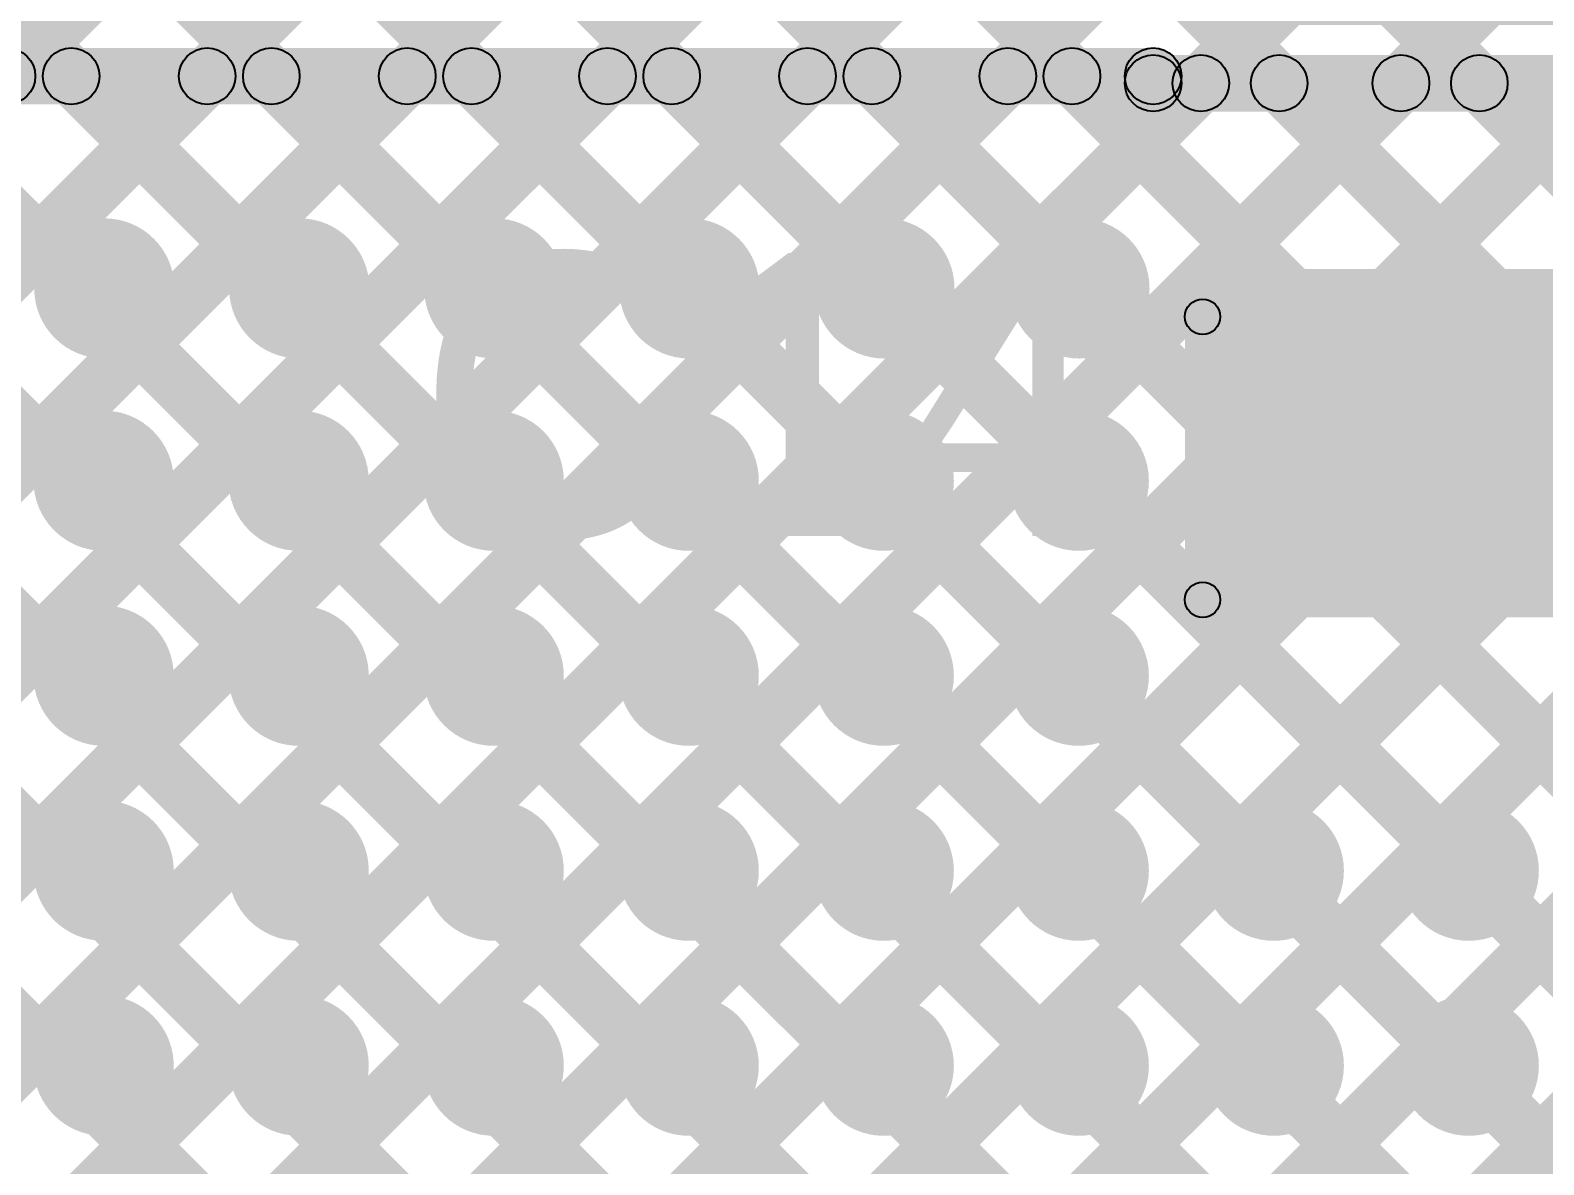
# Model space of a CAD drawing. Header units: millimetres. Extents: x -0.28 to 3.03, y -0.05 to 3.12.
# Drawn here: x 0.1483 to 0.3622, y 0.1271 to 0.2875 of the extents above; entities that cross this region are included whole.
import ezdxf

# ---------------------------------------------------------------- set-up
doc = ezdxf.new("R2010")
doc.units = ezdxf.units.MM
doc.header["$MEASUREMENT"] = 0
for name, color, linetype in [('BottomLayer', 5, 'Continuous'), ('BottomSolder', 6, 'Continuous'), ('TopLayer', 1, 'Continuous'), ('TopOverlay', 2, 'Continuous'), ('TopPaste', 8, 'Continuous'), ('TopSolder', 216, 'Continuous'), ('ViaHoleLayer', 16, 'Continuous')]:
    doc.layers.add(name, color=color, linetype=linetype)

# ---------------------------------------------------------------- blocks, each defined once
blk = doc.blocks.new('C__0805_101')
at = {"layer": 'TopLayer'}
for points in [[(-0.06, 0.03), (-0.02, 0.03), (-0.02, -0.03), (-0.06, -0.03)], [(0.02, 0.03), (0.06, 0.03), (0.06, -0.03), (0.02, -0.03)]]:
    blk.add_hatch(color=1, dxfattribs=at).paths.add_polyline_path(points)
at = {"layer": 'TopOverlay'}
h = blk.add_hatch(color=2, dxfattribs=at)
edge = h.paths.add_edge_path()
edge.add_arc((-0.064, 0.034), 0.0025, 0, 360)
h = blk.add_hatch(color=2, dxfattribs=at)
edge = h.paths.add_edge_path()
edge.add_arc((-0.064, 0.034), 0.0025, 0, 360)
for points in [[(-0.024, 0.0365), (-0.024, 0.0315), (-0.064, 0.0315), (-0.064, 0.0365)], [(0.064, 0.0365), (0.064, 0.0315), (0.024, 0.0315), (0.024, 0.0365)], [(-0.0615, -0.034), (-0.0665, -0.034), (-0.0665, 0.034), (-0.0615, 0.034)], [(0.0665, -0.034), (0.0615, -0.034), (0.0615, 0.034), (0.0665, 0.034)], [(-0.024, -0.0315), (-0.024, -0.0365), (-0.064, -0.0365), (-0.064, -0.0315)], [(0.064, -0.0315), (0.064, -0.0365), (0.024, -0.0365), (0.024, -0.0315)]]:
    blk.add_hatch(color=2, dxfattribs=at).paths.add_polyline_path(points)
h = blk.add_hatch(color=2, dxfattribs=at)
edge = h.paths.add_edge_path()
edge.add_arc((-0.024, 0.034), 0.0025, 0, 360)
h = blk.add_hatch(color=2, dxfattribs=at)
edge = h.paths.add_edge_path()
edge.add_arc((0.024, 0.034), 0.0025, 0, 360)
h = blk.add_hatch(color=2, dxfattribs=at)
edge = h.paths.add_edge_path()
edge.add_arc((0.064, 0.034), 0.0025, 0, 360)
h = blk.add_hatch(color=2, dxfattribs=at)
edge = h.paths.add_edge_path()
edge.add_arc((0.064, 0.034), 0.0025, 0, 360)
h = blk.add_hatch(color=2, dxfattribs=at)
edge = h.paths.add_edge_path()
edge.add_arc((-0.064, -0.034), 0.0025, 0, 360)
h = blk.add_hatch(color=2, dxfattribs=at)
edge = h.paths.add_edge_path()
edge.add_arc((-0.064, -0.034), 0.0025, 0, 360)
h = blk.add_hatch(color=2, dxfattribs=at)
edge = h.paths.add_edge_path()
edge.add_arc((-0.024, -0.034), 0.0025, 0, 360)
h = blk.add_hatch(color=2, dxfattribs=at)
edge = h.paths.add_edge_path()
edge.add_arc((0.024, -0.034), 0.0025, 0, 360)
h = blk.add_hatch(color=2, dxfattribs=at)
edge = h.paths.add_edge_path()
edge.add_arc((0.064, -0.034), 0.0025, 0, 360)
h = blk.add_hatch(color=2, dxfattribs=at)
edge = h.paths.add_edge_path()
edge.add_arc((0.064, -0.034), 0.0025, 0, 360)
at = {"layer": 'TopPaste'}
for points in [[(-0.06, 0.03), (-0.02, 0.03), (-0.02, -0.03), (-0.06, -0.03)], [(0.02, 0.03), (0.06, 0.03), (0.06, -0.03), (0.02, -0.03)]]:
    blk.add_hatch(color=8, dxfattribs=at).paths.add_polyline_path(points)
at = {"layer": 'TopSolder'}
for points in [[(-0.06276, 0.03276), (-0.01724, 0.03276), (-0.01724, -0.03276), (-0.06276, -0.03276)], [(0.01724, 0.03276), (0.06276, 0.03276), (0.06276, -0.03276), (0.01724, -0.03276)]]:
    blk.add_hatch(color=216, dxfattribs=at).paths.add_polyline_path(points)
at = {"layer": 'TopOverlay'}
for centre in [(-0.064, 0.034), (-0.064, 0.034), (-0.024, 0.034), (0.024, 0.034), (0.064, 0.034), (0.064, 0.034), (-0.064, -0.034), (-0.064, -0.034), (-0.024, -0.034), (0.024, -0.034), (0.064, -0.034), (0.064, -0.034)]:
    blk.add_circle(centre, 0.0025, dxfattribs=at)

msp = doc.modelspace()

# ---------------------------------------------------------------- hatches: boundary and pattern name
at = {"layer": 'BottomLayer'}
for points in [[(0.05283, 0.12656), (0.04717, 0.13222), (0.48928, 0.57433), (0.49494, 0.56867)], [(0.05283, 0.09828), (0.04717, 0.10393), (0.51757, 0.57433), (0.52323, 0.56867)], [(0.05283, 0.18313), (0.04717, 0.18879), (0.43272, 0.57433), (0.43837, 0.56867)], [(0.05283, 0.06999), (0.04717, 0.07565), (0.54585, 0.57433), (0.55151, 0.56867)], [(0.05283, 0.06999), (0.04717, 0.07565), (0.54585, 0.57433), (0.55151, 0.56867)], [(0.05283, 0.15484), (0.04717, 0.1605), (0.461, 0.57433), (0.46666, 0.56867)], [(0.0592, 0.04808), (0.05354, 0.05373), (0.57414, 0.57433), (0.57979, 0.56867)], [(0.08748, 0.04808), (0.08183, 0.05373), (0.60242, 0.57433), (0.60808, 0.56867)], [(0.11577, 0.04808), (0.11011, 0.05373), (0.63071, 0.57433), (0.63636, 0.56867)], [(0.14405, 0.04808), (0.13839, 0.05373), (0.65899, 0.57433), (0.66465, 0.56867)], [(0.17234, 0.04808), (0.16668, 0.05373), (0.68727, 0.57433), (0.69293, 0.56867)], [(0.20062, 0.04808), (0.19496, 0.05373), (0.71556, 0.57433), (0.72122, 0.56867)], [(0.2289, 0.04808), (0.22325, 0.05373), (0.74384, 0.57433), (0.7495, 0.56867)], [(0.25719, 0.04808), (0.25153, 0.05373), (0.77213, 0.57433), (0.77778, 0.56867)], [(0.28547, 0.04808), (0.27982, 0.05373), (0.80041, 0.57433), (0.80607, 0.56867)], [(0.04717, 0.52371), (0.05283, 0.52936), (0.52846, 0.05373), (0.5228, 0.04808)], [(0.04717, 0.49542), (0.05283, 0.50108), (0.50018, 0.05373), (0.49452, 0.04808)], [(0.04717, 0.46714), (0.05283, 0.4728), (0.47189, 0.05373), (0.46623, 0.04808)], [(0.17463, 0.45281), (0.18029, 0.45847), (0.54862, 0.09015), (0.54296, 0.08449)], [(0.15235, 0.44682), (0.15801, 0.45247), (0.54862, 0.06186), (0.54296, 0.05621)], [(0.04717, 0.43885), (0.05283, 0.44451), (0.44361, 0.05373), (0.43795, 0.04808)], [(0.04717, 0.41057), (0.05283, 0.41623), (0.41532, 0.05373), (0.40967, 0.04808)], [(0.04717, 0.38229), (0.05283, 0.38794), (0.38704, 0.05373), (0.38138, 0.04808)], [(0.04717, 0.354), (0.05283, 0.35966), (0.35875, 0.05373), (0.3531, 0.04808)], [(0.04717, 0.32572), (0.05283, 0.33137), (0.33047, 0.05373), (0.32481, 0.04808)], [(0.04717, 0.29743), (0.05283, 0.30309), (0.30219, 0.05373), (0.29653, 0.04808)], [(0.04717, 0.26915), (0.05283, 0.27481), (0.2739, 0.05373), (0.26824, 0.04808)], [(0.04717, 0.24086), (0.05283, 0.24652), (0.24562, 0.05373), (0.23996, 0.04808)]]:
    msp.add_hatch(color=5, dxfattribs=at).paths.add_polyline_path(points)
h = msp.add_hatch(color=5, dxfattribs=at)
edge = h.paths.add_edge_path()
edge.add_arc((0.1588, 0.251), 0.00886, 0, 360)
h = msp.add_hatch(color=5, dxfattribs=at)
edge = h.paths.add_edge_path()
edge.add_arc((0.18635, 0.251), 0.00886, 0, 360)
h = msp.add_hatch(color=5, dxfattribs=at)
edge = h.paths.add_edge_path()
edge.add_arc((0.21391, 0.251), 0.00886, 0, 360)
h = msp.add_hatch(color=5, dxfattribs=at)
edge = h.paths.add_edge_path()
edge.add_arc((0.24147, 0.251), 0.00886, 0, 360)
h = msp.add_hatch(color=5, dxfattribs=at)
edge = h.paths.add_edge_path()
edge.add_arc((0.26903, 0.251), 0.00886, 0, 360)
h = msp.add_hatch(color=5, dxfattribs=at)
edge = h.paths.add_edge_path()
edge.add_arc((0.29659, 0.251), 0.00886, 0, 360)
h = msp.add_hatch(color=5, dxfattribs=at)
edge = h.paths.add_edge_path()
edge.add_arc((0.1587, 0.22382), 0.00886, 0, 360)
h = msp.add_hatch(color=5, dxfattribs=at)
edge = h.paths.add_edge_path()
edge.add_arc((0.18626, 0.22382), 0.00886, 0, 360)
h = msp.add_hatch(color=5, dxfattribs=at)
edge = h.paths.add_edge_path()
edge.add_arc((0.21382, 0.22382), 0.00886, 0, 360)
h = msp.add_hatch(color=5, dxfattribs=at)
edge = h.paths.add_edge_path()
edge.add_arc((0.24138, 0.22382), 0.00886, 0, 360)
h = msp.add_hatch(color=5, dxfattribs=at)
edge = h.paths.add_edge_path()
edge.add_arc((0.26894, 0.22382), 0.00886, 0, 360)
h = msp.add_hatch(color=5, dxfattribs=at)
edge = h.paths.add_edge_path()
edge.add_arc((0.2965, 0.22382), 0.00886, 0, 360)
h = msp.add_hatch(color=5, dxfattribs=at)
edge = h.paths.add_edge_path()
edge.add_arc((0.1587, 0.19626), 0.00886, 0, 360)
h = msp.add_hatch(color=5, dxfattribs=at)
edge = h.paths.add_edge_path()
edge.add_arc((0.18626, 0.19626), 0.00886, 0, 360)
h = msp.add_hatch(color=5, dxfattribs=at)
edge = h.paths.add_edge_path()
edge.add_arc((0.21382, 0.19626), 0.00886, 0, 360)
h = msp.add_hatch(color=5, dxfattribs=at)
edge = h.paths.add_edge_path()
edge.add_arc((0.24138, 0.19626), 0.00886, 0, 360)
h = msp.add_hatch(color=5, dxfattribs=at)
edge = h.paths.add_edge_path()
edge.add_arc((0.26894, 0.19626), 0.00886, 0, 360)
h = msp.add_hatch(color=5, dxfattribs=at)
edge = h.paths.add_edge_path()
edge.add_arc((0.2965, 0.19626), 0.00886, 0, 360)
h = msp.add_hatch(color=5, dxfattribs=at)
edge = h.paths.add_edge_path()
edge.add_arc((0.1587, 0.1687), 0.00886, 0, 360)
h = msp.add_hatch(color=5, dxfattribs=at)
edge = h.paths.add_edge_path()
edge.add_arc((0.18626, 0.1687), 0.00886, 0, 360)
h = msp.add_hatch(color=5, dxfattribs=at)
edge = h.paths.add_edge_path()
edge.add_arc((0.21382, 0.1687), 0.00886, 0, 360)
h = msp.add_hatch(color=5, dxfattribs=at)
edge = h.paths.add_edge_path()
edge.add_arc((0.24138, 0.1687), 0.00886, 0, 360)
h = msp.add_hatch(color=5, dxfattribs=at)
edge = h.paths.add_edge_path()
edge.add_arc((0.26894, 0.1687), 0.00886, 0, 360)
h = msp.add_hatch(color=5, dxfattribs=at)
edge = h.paths.add_edge_path()
edge.add_arc((0.2965, 0.1687), 0.00886, 0, 360)
h = msp.add_hatch(color=5, dxfattribs=at)
edge = h.paths.add_edge_path()
edge.add_arc((0.32406, 0.1687), 0.00886, 0, 360)
h = msp.add_hatch(color=5, dxfattribs=at)
edge = h.paths.add_edge_path()
edge.add_arc((0.35161, 0.1687), 0.00886, 0, 360)
h = msp.add_hatch(color=5, dxfattribs=at)
edge = h.paths.add_edge_path()
edge.add_arc((0.1587, 0.14114), 0.00886, 0, 360)
h = msp.add_hatch(color=5, dxfattribs=at)
edge = h.paths.add_edge_path()
edge.add_arc((0.18626, 0.14114), 0.00886, 0, 360)
h = msp.add_hatch(color=5, dxfattribs=at)
edge = h.paths.add_edge_path()
edge.add_arc((0.21382, 0.14114), 0.00886, 0, 360)
h = msp.add_hatch(color=5, dxfattribs=at)
edge = h.paths.add_edge_path()
edge.add_arc((0.24138, 0.14114), 0.00886, 0, 360)
h = msp.add_hatch(color=5, dxfattribs=at)
edge = h.paths.add_edge_path()
edge.add_arc((0.26894, 0.14114), 0.00886, 0, 360)
h = msp.add_hatch(color=5, dxfattribs=at)
edge = h.paths.add_edge_path()
edge.add_arc((0.2965, 0.14114), 0.00886, 0, 360)
h = msp.add_hatch(color=5, dxfattribs=at)
edge = h.paths.add_edge_path()
edge.add_arc((0.32406, 0.14114), 0.00886, 0, 360)
h = msp.add_hatch(color=5, dxfattribs=at)
edge = h.paths.add_edge_path()
edge.add_arc((0.35161, 0.14114), 0.00886, 0, 360)
at = {"layer": 'BottomSolder'}
h = msp.add_hatch(color=6, dxfattribs=at)
edge = h.paths.add_edge_path()
edge.add_arc((0.1588, 0.251), 0.00991, 0, 360)
h = msp.add_hatch(color=6, dxfattribs=at)
edge = h.paths.add_edge_path()
edge.add_arc((0.18635, 0.251), 0.00991, 0, 360)
h = msp.add_hatch(color=6, dxfattribs=at)
edge = h.paths.add_edge_path()
edge.add_arc((0.21391, 0.251), 0.00991, 0, 360)
h = msp.add_hatch(color=6, dxfattribs=at)
edge = h.paths.add_edge_path()
edge.add_arc((0.24147, 0.251), 0.00991, 0, 360)
h = msp.add_hatch(color=6, dxfattribs=at)
edge = h.paths.add_edge_path()
edge.add_arc((0.26903, 0.251), 0.00991, 0, 360)
h = msp.add_hatch(color=6, dxfattribs=at)
edge = h.paths.add_edge_path()
edge.add_arc((0.29659, 0.251), 0.00991, 0, 360)
h = msp.add_hatch(color=6, dxfattribs=at)
edge = h.paths.add_edge_path()
edge.add_arc((0.1587, 0.22382), 0.00991, 0, 360)
h = msp.add_hatch(color=6, dxfattribs=at)
edge = h.paths.add_edge_path()
edge.add_arc((0.18626, 0.22382), 0.00991, 0, 360)
h = msp.add_hatch(color=6, dxfattribs=at)
edge = h.paths.add_edge_path()
edge.add_arc((0.21382, 0.22382), 0.00991, 0, 360)
h = msp.add_hatch(color=6, dxfattribs=at)
edge = h.paths.add_edge_path()
edge.add_arc((0.24138, 0.22382), 0.00991, 0, 360)
h = msp.add_hatch(color=6, dxfattribs=at)
edge = h.paths.add_edge_path()
edge.add_arc((0.26894, 0.22382), 0.00991, 0, 360)
h = msp.add_hatch(color=6, dxfattribs=at)
edge = h.paths.add_edge_path()
edge.add_arc((0.2965, 0.22382), 0.00991, 0, 360)
h = msp.add_hatch(color=6, dxfattribs=at)
edge = h.paths.add_edge_path()
edge.add_arc((0.1587, 0.19626), 0.00991, 0, 360)
h = msp.add_hatch(color=6, dxfattribs=at)
edge = h.paths.add_edge_path()
edge.add_arc((0.18626, 0.19626), 0.00991, 0, 360)
h = msp.add_hatch(color=6, dxfattribs=at)
edge = h.paths.add_edge_path()
edge.add_arc((0.21382, 0.19626), 0.00991, 0, 360)
h = msp.add_hatch(color=6, dxfattribs=at)
edge = h.paths.add_edge_path()
edge.add_arc((0.24138, 0.19626), 0.00991, 0, 360)
h = msp.add_hatch(color=6, dxfattribs=at)
edge = h.paths.add_edge_path()
edge.add_arc((0.26894, 0.19626), 0.00991, 0, 360)
h = msp.add_hatch(color=6, dxfattribs=at)
edge = h.paths.add_edge_path()
edge.add_arc((0.2965, 0.19626), 0.00991, 0, 360)
h = msp.add_hatch(color=6, dxfattribs=at)
edge = h.paths.add_edge_path()
edge.add_arc((0.1587, 0.1687), 0.00991, 0, 360)
h = msp.add_hatch(color=6, dxfattribs=at)
edge = h.paths.add_edge_path()
edge.add_arc((0.18626, 0.1687), 0.00991, 0, 360)
h = msp.add_hatch(color=6, dxfattribs=at)
edge = h.paths.add_edge_path()
edge.add_arc((0.21382, 0.1687), 0.00991, 0, 360)
h = msp.add_hatch(color=6, dxfattribs=at)
edge = h.paths.add_edge_path()
edge.add_arc((0.24138, 0.1687), 0.00991, 0, 360)
h = msp.add_hatch(color=6, dxfattribs=at)
edge = h.paths.add_edge_path()
edge.add_arc((0.26894, 0.1687), 0.00991, 0, 360)
h = msp.add_hatch(color=6, dxfattribs=at)
edge = h.paths.add_edge_path()
edge.add_arc((0.2965, 0.1687), 0.00991, 0, 360)
h = msp.add_hatch(color=6, dxfattribs=at)
edge = h.paths.add_edge_path()
edge.add_arc((0.32406, 0.1687), 0.00991, 0, 360)
h = msp.add_hatch(color=6, dxfattribs=at)
edge = h.paths.add_edge_path()
edge.add_arc((0.35161, 0.1687), 0.00991, 0, 360)
h = msp.add_hatch(color=6, dxfattribs=at)
edge = h.paths.add_edge_path()
edge.add_arc((0.1587, 0.14114), 0.00991, 0, 360)
h = msp.add_hatch(color=6, dxfattribs=at)
edge = h.paths.add_edge_path()
edge.add_arc((0.18626, 0.14114), 0.00991, 0, 360)
h = msp.add_hatch(color=6, dxfattribs=at)
edge = h.paths.add_edge_path()
edge.add_arc((0.21382, 0.14114), 0.00991, 0, 360)
h = msp.add_hatch(color=6, dxfattribs=at)
edge = h.paths.add_edge_path()
edge.add_arc((0.24138, 0.14114), 0.00991, 0, 360)
h = msp.add_hatch(color=6, dxfattribs=at)
edge = h.paths.add_edge_path()
edge.add_arc((0.26894, 0.14114), 0.00991, 0, 360)
h = msp.add_hatch(color=6, dxfattribs=at)
edge = h.paths.add_edge_path()
edge.add_arc((0.2965, 0.14114), 0.00991, 0, 360)
h = msp.add_hatch(color=6, dxfattribs=at)
edge = h.paths.add_edge_path()
edge.add_arc((0.32406, 0.14114), 0.00991, 0, 360)
h = msp.add_hatch(color=6, dxfattribs=at)
edge = h.paths.add_edge_path()
edge.add_arc((0.35161, 0.14114), 0.00991, 0, 360)
at = {"layer": 'TopLayer'}
for points in [[(0.25658, 0.04747), (0.25093, 0.05313), (0.55117, 0.35337), (0.55683, 0.34772)], [(0.28487, 0.04747), (0.27921, 0.05313), (0.55117, 0.32509), (0.55683, 0.31943)], [(0.05102, 0.277), (0.05102, 0.285), (0.307, 0.285), (0.307, 0.277)], [(0.05385, 0.12758), (0.0482, 0.13324), (0.19878, 0.28383), (0.20444, 0.27817)], [(0.05385, 0.07101), (0.0482, 0.07667), (0.25535, 0.28383), (0.26101, 0.27817)], [(0.05385, 0.15587), (0.0482, 0.16152), (0.1705, 0.28383), (0.17616, 0.27817)], [(0.05385, 0.0993), (0.0482, 0.10496), (0.22707, 0.28383), (0.23273, 0.27817)], [(0.05859, 0.04747), (0.05294, 0.05313), (0.28364, 0.28383), (0.28929, 0.27817)], [(0.05859, 0.04747), (0.05294, 0.05313), (0.28364, 0.28383), (0.28929, 0.27817)], [(0.06643, 0.27817), (0.07209, 0.28383), (0.30279, 0.05313), (0.29713, 0.04747)], [(0.08688, 0.04747), (0.08122, 0.05313), (0.31092, 0.28283), (0.31658, 0.27717)], [(0.09472, 0.27817), (0.10037, 0.28383), (0.33108, 0.05313), (0.32542, 0.04747)], [(0.11516, 0.04747), (0.1095, 0.05313), (0.33921, 0.28283), (0.34486, 0.27717)], [(0.123, 0.27817), (0.12866, 0.28383), (0.35936, 0.05313), (0.3537, 0.04747)], [(0.14345, 0.04747), (0.13779, 0.05313), (0.36749, 0.28283), (0.37315, 0.27717)], [(0.15129, 0.27817), (0.15694, 0.28383), (0.38764, 0.05313), (0.38199, 0.04747)], [(0.17173, 0.04747), (0.16607, 0.05313), (0.39677, 0.28383), (0.40243, 0.27817)], [(0.17957, 0.27817), (0.18523, 0.28383), (0.41593, 0.05313), (0.41027, 0.04747)], [(0.20001, 0.04747), (0.19436, 0.05313), (0.42506, 0.28383), (0.43072, 0.27817)], [(0.20786, 0.27817), (0.21351, 0.28383), (0.44421, 0.05313), (0.43856, 0.04747)], [(0.2283, 0.04747), (0.22264, 0.05313), (0.45334, 0.28383), (0.459, 0.27817)], [(0.23614, 0.27817), (0.2418, 0.28383), (0.4725, 0.05313), (0.46684, 0.04747)], [(0.26442, 0.27817), (0.27008, 0.28383), (0.50078, 0.05313), (0.49512, 0.04747)], [(0.29271, 0.27817), (0.29837, 0.28383), (0.52907, 0.05313), (0.52341, 0.04747)], [(0.307, 0.276), (0.307, 0.284), (0.389, 0.284), (0.389, 0.276)], [(0.32199, 0.27717), (0.32765, 0.28283), (0.54862, 0.06186), (0.54296, 0.05621)], [(0.35028, 0.27717), (0.35593, 0.28283), (0.54862, 0.09015), (0.54296, 0.08449)], [(0.0482, 0.26813), (0.05385, 0.27378), (0.27451, 0.05313), (0.26885, 0.04747)], [(0.0482, 0.23984), (0.05385, 0.2455), (0.24622, 0.05313), (0.24057, 0.04747)]]:
    msp.add_hatch(color=1, dxfattribs=at).paths.add_polyline_path(points)
h = msp.add_hatch(color=1, dxfattribs=at)
edge = h.paths.add_edge_path()
edge.add_arc((0.14504, 0.281), 0.004, 0, 360)
h = msp.add_hatch(color=1, dxfattribs=at)
edge = h.paths.add_edge_path()
edge.add_arc((0.15412, 0.281), 0.004, 0, 360)
h = msp.add_hatch(color=1, dxfattribs=at)
edge = h.paths.add_edge_path()
edge.add_arc((0.17333, 0.281), 0.004, 0, 360)
h = msp.add_hatch(color=1, dxfattribs=at)
edge = h.paths.add_edge_path()
edge.add_arc((0.1824, 0.281), 0.004, 0, 360)
h = msp.add_hatch(color=1, dxfattribs=at)
edge = h.paths.add_edge_path()
edge.add_arc((0.20161, 0.281), 0.004, 0, 360)
h = msp.add_hatch(color=1, dxfattribs=at)
edge = h.paths.add_edge_path()
edge.add_arc((0.21068, 0.281), 0.004, 0, 360)
h = msp.add_hatch(color=1, dxfattribs=at)
edge = h.paths.add_edge_path()
edge.add_arc((0.2299, 0.281), 0.004, 0, 360)
h = msp.add_hatch(color=1, dxfattribs=at)
edge = h.paths.add_edge_path()
edge.add_arc((0.23897, 0.281), 0.004, 0, 360)
h = msp.add_hatch(color=1, dxfattribs=at)
edge = h.paths.add_edge_path()
edge.add_arc((0.25818, 0.281), 0.004, 0, 360)
h = msp.add_hatch(color=1, dxfattribs=at)
edge = h.paths.add_edge_path()
edge.add_arc((0.26725, 0.281), 0.004, 0, 360)
h = msp.add_hatch(color=1, dxfattribs=at)
edge = h.paths.add_edge_path()
edge.add_arc((0.28647, 0.281), 0.004, 0, 360)
h = msp.add_hatch(color=1, dxfattribs=at)
edge = h.paths.add_edge_path()
edge.add_arc((0.28647, 0.281), 0.004, 0, 360)
h = msp.add_hatch(color=1, dxfattribs=at)
edge = h.paths.add_edge_path()
edge.add_arc((0.29554, 0.281), 0.004, 0, 360)
h = msp.add_hatch(color=1, dxfattribs=at)
edge = h.paths.add_edge_path()
edge.add_arc((0.307, 0.281), 0.004, 0, 360)
h = msp.add_hatch(color=1, dxfattribs=at)
edge = h.paths.add_edge_path()
edge.add_arc((0.307, 0.28), 0.004, 0, 360)
h = msp.add_hatch(color=1, dxfattribs=at)
edge = h.paths.add_edge_path()
edge.add_arc((0.31375, 0.28), 0.004, 0, 360)
h = msp.add_hatch(color=1, dxfattribs=at)
edge = h.paths.add_edge_path()
edge.add_arc((0.32482, 0.28), 0.004, 0, 360)
h = msp.add_hatch(color=1, dxfattribs=at)
edge = h.paths.add_edge_path()
edge.add_arc((0.34203, 0.28), 0.004, 0, 360)
h = msp.add_hatch(color=1, dxfattribs=at)
edge = h.paths.add_edge_path()
edge.add_arc((0.35311, 0.28), 0.004, 0, 360)
h = msp.add_hatch(color=1, dxfattribs=at)
edge = h.paths.add_edge_path()
edge.add_arc((0.1588, 0.251), 0.00886, 0, 360)
h = msp.add_hatch(color=1, dxfattribs=at)
edge = h.paths.add_edge_path()
edge.add_arc((0.18635, 0.251), 0.00886, 0, 360)
h = msp.add_hatch(color=1, dxfattribs=at)
edge = h.paths.add_edge_path()
edge.add_arc((0.21391, 0.251), 0.00886, 0, 360)
h = msp.add_hatch(color=1, dxfattribs=at)
edge = h.paths.add_edge_path()
edge.add_arc((0.24147, 0.251), 0.00886, 0, 360)
h = msp.add_hatch(color=1, dxfattribs=at)
edge = h.paths.add_edge_path()
edge.add_arc((0.26903, 0.251), 0.00886, 0, 360)
h = msp.add_hatch(color=1, dxfattribs=at)
edge = h.paths.add_edge_path()
edge.add_arc((0.29659, 0.251), 0.00886, 0, 360)
h = msp.add_hatch(color=1, dxfattribs=at)
edge = h.paths.add_edge_path()
edge.add_arc((0.1587, 0.22382), 0.00886, 0, 360)
h = msp.add_hatch(color=1, dxfattribs=at)
edge = h.paths.add_edge_path()
edge.add_arc((0.18626, 0.22382), 0.00886, 0, 360)
h = msp.add_hatch(color=1, dxfattribs=at)
edge = h.paths.add_edge_path()
edge.add_arc((0.21382, 0.22382), 0.00886, 0, 360)
h = msp.add_hatch(color=1, dxfattribs=at)
edge = h.paths.add_edge_path()
edge.add_arc((0.24138, 0.22382), 0.00886, 0, 360)
h = msp.add_hatch(color=1, dxfattribs=at)
edge = h.paths.add_edge_path()
edge.add_arc((0.26894, 0.22382), 0.00886, 0, 360)
h = msp.add_hatch(color=1, dxfattribs=at)
edge = h.paths.add_edge_path()
edge.add_arc((0.2965, 0.22382), 0.00886, 0, 360)
h = msp.add_hatch(color=1, dxfattribs=at)
edge = h.paths.add_edge_path()
edge.add_arc((0.1587, 0.19626), 0.00886, 0, 360)
h = msp.add_hatch(color=1, dxfattribs=at)
edge = h.paths.add_edge_path()
edge.add_arc((0.18626, 0.19626), 0.00886, 0, 360)
h = msp.add_hatch(color=1, dxfattribs=at)
edge = h.paths.add_edge_path()
edge.add_arc((0.21382, 0.19626), 0.00886, 0, 360)
h = msp.add_hatch(color=1, dxfattribs=at)
edge = h.paths.add_edge_path()
edge.add_arc((0.24138, 0.19626), 0.00886, 0, 360)
h = msp.add_hatch(color=1, dxfattribs=at)
edge = h.paths.add_edge_path()
edge.add_arc((0.26894, 0.19626), 0.00886, 0, 360)
h = msp.add_hatch(color=1, dxfattribs=at)
edge = h.paths.add_edge_path()
edge.add_arc((0.2965, 0.19626), 0.00886, 0, 360)
h = msp.add_hatch(color=1, dxfattribs=at)
edge = h.paths.add_edge_path()
edge.add_arc((0.1587, 0.1687), 0.00886, 0, 360)
h = msp.add_hatch(color=1, dxfattribs=at)
edge = h.paths.add_edge_path()
edge.add_arc((0.18626, 0.1687), 0.00886, 0, 360)
h = msp.add_hatch(color=1, dxfattribs=at)
edge = h.paths.add_edge_path()
edge.add_arc((0.21382, 0.1687), 0.00886, 0, 360)
h = msp.add_hatch(color=1, dxfattribs=at)
edge = h.paths.add_edge_path()
edge.add_arc((0.24138, 0.1687), 0.00886, 0, 360)
h = msp.add_hatch(color=1, dxfattribs=at)
edge = h.paths.add_edge_path()
edge.add_arc((0.26894, 0.1687), 0.00886, 0, 360)
h = msp.add_hatch(color=1, dxfattribs=at)
edge = h.paths.add_edge_path()
edge.add_arc((0.2965, 0.1687), 0.00886, 0, 360)
h = msp.add_hatch(color=1, dxfattribs=at)
edge = h.paths.add_edge_path()
edge.add_arc((0.32406, 0.1687), 0.00886, 0, 360)
h = msp.add_hatch(color=1, dxfattribs=at)
edge = h.paths.add_edge_path()
edge.add_arc((0.35161, 0.1687), 0.00886, 0, 360)
h = msp.add_hatch(color=1, dxfattribs=at)
edge = h.paths.add_edge_path()
edge.add_arc((0.1587, 0.14114), 0.00886, 0, 360)
h = msp.add_hatch(color=1, dxfattribs=at)
edge = h.paths.add_edge_path()
edge.add_arc((0.18626, 0.14114), 0.00886, 0, 360)
h = msp.add_hatch(color=1, dxfattribs=at)
edge = h.paths.add_edge_path()
edge.add_arc((0.21382, 0.14114), 0.00886, 0, 360)
h = msp.add_hatch(color=1, dxfattribs=at)
edge = h.paths.add_edge_path()
edge.add_arc((0.24138, 0.14114), 0.00886, 0, 360)
h = msp.add_hatch(color=1, dxfattribs=at)
edge = h.paths.add_edge_path()
edge.add_arc((0.26894, 0.14114), 0.00886, 0, 360)
h = msp.add_hatch(color=1, dxfattribs=at)
edge = h.paths.add_edge_path()
edge.add_arc((0.2965, 0.14114), 0.00886, 0, 360)
h = msp.add_hatch(color=1, dxfattribs=at)
edge = h.paths.add_edge_path()
edge.add_arc((0.32406, 0.14114), 0.00886, 0, 360)
h = msp.add_hatch(color=1, dxfattribs=at)
edge = h.paths.add_edge_path()
edge.add_arc((0.35161, 0.14114), 0.00886, 0, 360)
at = {"layer": 'TopSolder'}
h = msp.add_hatch(color=216, dxfattribs=at)
edge = h.paths.add_edge_path()
edge.add_arc((0.1588, 0.251), 0.00991, 0, 360)
h = msp.add_hatch(color=216, dxfattribs=at)
edge = h.paths.add_edge_path()
edge.add_arc((0.18635, 0.251), 0.00991, 0, 360)
h = msp.add_hatch(color=216, dxfattribs=at)
edge = h.paths.add_edge_path()
edge.add_arc((0.21391, 0.251), 0.00991, 0, 360)
h = msp.add_hatch(color=216, dxfattribs=at)
edge = h.paths.add_edge_path()
edge.add_arc((0.24147, 0.251), 0.00991, 0, 360)
h = msp.add_hatch(color=216, dxfattribs=at)
edge = h.paths.add_edge_path()
edge.add_arc((0.26903, 0.251), 0.00991, 0, 360)
h = msp.add_hatch(color=216, dxfattribs=at)
edge = h.paths.add_edge_path()
edge.add_arc((0.29659, 0.251), 0.00991, 0, 360)
h = msp.add_hatch(color=216, dxfattribs=at)
edge = h.paths.add_edge_path()
edge.add_arc((0.1587, 0.22382), 0.00991, 0, 360)
h = msp.add_hatch(color=216, dxfattribs=at)
edge = h.paths.add_edge_path()
edge.add_arc((0.18626, 0.22382), 0.00991, 0, 360)
h = msp.add_hatch(color=216, dxfattribs=at)
edge = h.paths.add_edge_path()
edge.add_arc((0.21382, 0.22382), 0.00991, 0, 360)
h = msp.add_hatch(color=216, dxfattribs=at)
edge = h.paths.add_edge_path()
edge.add_arc((0.24138, 0.22382), 0.00991, 0, 360)
h = msp.add_hatch(color=216, dxfattribs=at)
edge = h.paths.add_edge_path()
edge.add_arc((0.26894, 0.22382), 0.00991, 0, 360)
h = msp.add_hatch(color=216, dxfattribs=at)
edge = h.paths.add_edge_path()
edge.add_arc((0.2965, 0.22382), 0.00991, 0, 360)
h = msp.add_hatch(color=216, dxfattribs=at)
edge = h.paths.add_edge_path()
edge.add_arc((0.1587, 0.19626), 0.00991, 0, 360)
h = msp.add_hatch(color=216, dxfattribs=at)
edge = h.paths.add_edge_path()
edge.add_arc((0.18626, 0.19626), 0.00991, 0, 360)
h = msp.add_hatch(color=216, dxfattribs=at)
edge = h.paths.add_edge_path()
edge.add_arc((0.21382, 0.19626), 0.00991, 0, 360)
h = msp.add_hatch(color=216, dxfattribs=at)
edge = h.paths.add_edge_path()
edge.add_arc((0.24138, 0.19626), 0.00991, 0, 360)
h = msp.add_hatch(color=216, dxfattribs=at)
edge = h.paths.add_edge_path()
edge.add_arc((0.26894, 0.19626), 0.00991, 0, 360)
h = msp.add_hatch(color=216, dxfattribs=at)
edge = h.paths.add_edge_path()
edge.add_arc((0.2965, 0.19626), 0.00991, 0, 360)
h = msp.add_hatch(color=216, dxfattribs=at)
edge = h.paths.add_edge_path()
edge.add_arc((0.1587, 0.1687), 0.00991, 0, 360)
h = msp.add_hatch(color=216, dxfattribs=at)
edge = h.paths.add_edge_path()
edge.add_arc((0.18626, 0.1687), 0.00991, 0, 360)
h = msp.add_hatch(color=216, dxfattribs=at)
edge = h.paths.add_edge_path()
edge.add_arc((0.21382, 0.1687), 0.00991, 0, 360)
h = msp.add_hatch(color=216, dxfattribs=at)
edge = h.paths.add_edge_path()
edge.add_arc((0.24138, 0.1687), 0.00991, 0, 360)
h = msp.add_hatch(color=216, dxfattribs=at)
edge = h.paths.add_edge_path()
edge.add_arc((0.26894, 0.1687), 0.00991, 0, 360)
h = msp.add_hatch(color=216, dxfattribs=at)
edge = h.paths.add_edge_path()
edge.add_arc((0.2965, 0.1687), 0.00991, 0, 360)
h = msp.add_hatch(color=216, dxfattribs=at)
edge = h.paths.add_edge_path()
edge.add_arc((0.32406, 0.1687), 0.00991, 0, 360)
h = msp.add_hatch(color=216, dxfattribs=at)
edge = h.paths.add_edge_path()
edge.add_arc((0.35161, 0.1687), 0.00991, 0, 360)
h = msp.add_hatch(color=216, dxfattribs=at)
edge = h.paths.add_edge_path()
edge.add_arc((0.1587, 0.14114), 0.00991, 0, 360)
h = msp.add_hatch(color=216, dxfattribs=at)
edge = h.paths.add_edge_path()
edge.add_arc((0.18626, 0.14114), 0.00991, 0, 360)
h = msp.add_hatch(color=216, dxfattribs=at)
edge = h.paths.add_edge_path()
edge.add_arc((0.21382, 0.14114), 0.00991, 0, 360)
h = msp.add_hatch(color=216, dxfattribs=at)
edge = h.paths.add_edge_path()
edge.add_arc((0.24138, 0.14114), 0.00991, 0, 360)
h = msp.add_hatch(color=216, dxfattribs=at)
edge = h.paths.add_edge_path()
edge.add_arc((0.26894, 0.14114), 0.00991, 0, 360)
h = msp.add_hatch(color=216, dxfattribs=at)
edge = h.paths.add_edge_path()
edge.add_arc((0.2965, 0.14114), 0.00991, 0, 360)
h = msp.add_hatch(color=216, dxfattribs=at)
edge = h.paths.add_edge_path()
edge.add_arc((0.32406, 0.14114), 0.00991, 0, 360)
h = msp.add_hatch(color=216, dxfattribs=at)
edge = h.paths.add_edge_path()
edge.add_arc((0.35161, 0.14114), 0.00991, 0, 360)
at = {"layer": 'ViaHoleLayer'}
h = msp.add_hatch(color=16, dxfattribs=at)
edge = h.paths.add_edge_path()
edge.add_arc((0.1588, 0.251), 0.00591, 0, 360)
h = msp.add_hatch(color=16, dxfattribs=at)
edge = h.paths.add_edge_path()
edge.add_arc((0.18635, 0.251), 0.00591, 0, 360)
h = msp.add_hatch(color=16, dxfattribs=at)
edge = h.paths.add_edge_path()
edge.add_arc((0.21391, 0.251), 0.00591, 0, 360)
h = msp.add_hatch(color=16, dxfattribs=at)
edge = h.paths.add_edge_path()
edge.add_arc((0.24147, 0.251), 0.00591, 0, 360)
h = msp.add_hatch(color=16, dxfattribs=at)
edge = h.paths.add_edge_path()
edge.add_arc((0.26903, 0.251), 0.00591, 0, 360)
h = msp.add_hatch(color=16, dxfattribs=at)
edge = h.paths.add_edge_path()
edge.add_arc((0.29659, 0.251), 0.00591, 0, 360)
h = msp.add_hatch(color=16, dxfattribs=at)
edge = h.paths.add_edge_path()
edge.add_arc((0.1587, 0.22382), 0.00591, 0, 360)
h = msp.add_hatch(color=16, dxfattribs=at)
edge = h.paths.add_edge_path()
edge.add_arc((0.18626, 0.22382), 0.00591, 0, 360)
h = msp.add_hatch(color=16, dxfattribs=at)
edge = h.paths.add_edge_path()
edge.add_arc((0.21382, 0.22382), 0.00591, 0, 360)
h = msp.add_hatch(color=16, dxfattribs=at)
edge = h.paths.add_edge_path()
edge.add_arc((0.24138, 0.22382), 0.00591, 0, 360)
h = msp.add_hatch(color=16, dxfattribs=at)
edge = h.paths.add_edge_path()
edge.add_arc((0.26894, 0.22382), 0.00591, 0, 360)
h = msp.add_hatch(color=16, dxfattribs=at)
edge = h.paths.add_edge_path()
edge.add_arc((0.2965, 0.22382), 0.00591, 0, 360)
h = msp.add_hatch(color=16, dxfattribs=at)
edge = h.paths.add_edge_path()
edge.add_arc((0.1587, 0.19626), 0.00591, 0, 360)
h = msp.add_hatch(color=16, dxfattribs=at)
edge = h.paths.add_edge_path()
edge.add_arc((0.18626, 0.19626), 0.00591, 0, 360)
h = msp.add_hatch(color=16, dxfattribs=at)
edge = h.paths.add_edge_path()
edge.add_arc((0.21382, 0.19626), 0.00591, 0, 360)
h = msp.add_hatch(color=16, dxfattribs=at)
edge = h.paths.add_edge_path()
edge.add_arc((0.24138, 0.19626), 0.00591, 0, 360)
h = msp.add_hatch(color=16, dxfattribs=at)
edge = h.paths.add_edge_path()
edge.add_arc((0.26894, 0.19626), 0.00591, 0, 360)
h = msp.add_hatch(color=16, dxfattribs=at)
edge = h.paths.add_edge_path()
edge.add_arc((0.2965, 0.19626), 0.00591, 0, 360)
h = msp.add_hatch(color=16, dxfattribs=at)
edge = h.paths.add_edge_path()
edge.add_arc((0.1587, 0.1687), 0.00591, 0, 360)
h = msp.add_hatch(color=16, dxfattribs=at)
edge = h.paths.add_edge_path()
edge.add_arc((0.18626, 0.1687), 0.00591, 0, 360)
h = msp.add_hatch(color=16, dxfattribs=at)
edge = h.paths.add_edge_path()
edge.add_arc((0.21382, 0.1687), 0.00591, 0, 360)
h = msp.add_hatch(color=16, dxfattribs=at)
edge = h.paths.add_edge_path()
edge.add_arc((0.24138, 0.1687), 0.00591, 0, 360)
h = msp.add_hatch(color=16, dxfattribs=at)
edge = h.paths.add_edge_path()
edge.add_arc((0.26894, 0.1687), 0.00591, 0, 360)
h = msp.add_hatch(color=16, dxfattribs=at)
edge = h.paths.add_edge_path()
edge.add_arc((0.2965, 0.1687), 0.00591, 0, 360)
h = msp.add_hatch(color=16, dxfattribs=at)
edge = h.paths.add_edge_path()
edge.add_arc((0.32406, 0.1687), 0.00591, 0, 360)
h = msp.add_hatch(color=16, dxfattribs=at)
edge = h.paths.add_edge_path()
edge.add_arc((0.35161, 0.1687), 0.00591, 0, 360)
h = msp.add_hatch(color=16, dxfattribs=at)
edge = h.paths.add_edge_path()
edge.add_arc((0.1587, 0.14114), 0.00591, 0, 360)
h = msp.add_hatch(color=16, dxfattribs=at)
edge = h.paths.add_edge_path()
edge.add_arc((0.18626, 0.14114), 0.00591, 0, 360)
h = msp.add_hatch(color=16, dxfattribs=at)
edge = h.paths.add_edge_path()
edge.add_arc((0.21382, 0.14114), 0.00591, 0, 360)
h = msp.add_hatch(color=16, dxfattribs=at)
edge = h.paths.add_edge_path()
edge.add_arc((0.24138, 0.14114), 0.00591, 0, 360)
h = msp.add_hatch(color=16, dxfattribs=at)
edge = h.paths.add_edge_path()
edge.add_arc((0.26894, 0.14114), 0.00591, 0, 360)
h = msp.add_hatch(color=16, dxfattribs=at)
edge = h.paths.add_edge_path()
edge.add_arc((0.2965, 0.14114), 0.00591, 0, 360)
h = msp.add_hatch(color=16, dxfattribs=at)
edge = h.paths.add_edge_path()
edge.add_arc((0.32406, 0.14114), 0.00591, 0, 360)
h = msp.add_hatch(color=16, dxfattribs=at)
edge = h.paths.add_edge_path()
edge.add_arc((0.35161, 0.14114), 0.00591, 0, 360)

# ---------------------------------------------------------------- linework, layer by layer
at = {"layer": 'TopLayer'}
for centre in [(0.14504, 0.281), (0.15412, 0.281), (0.17333, 0.281), (0.1824, 0.281), (0.20161, 0.281), (0.21068, 0.281), (0.2299, 0.281), (0.23897, 0.281), (0.25818, 0.281), (0.26725, 0.281), (0.28647, 0.281), (0.28647, 0.281), (0.29554, 0.281), (0.307, 0.281), (0.307, 0.28), (0.31375, 0.28), (0.32482, 0.28), (0.34203, 0.28), (0.35311, 0.28)]:
    msp.add_circle(centre, 0.004, dxfattribs=at)

# ---------------------------------------------------------------- block references
at = {"rotation": 270}
msp.add_blockref('C__0805_101', (0.348, 0.271), dxfattribs=at)

# ---------------------------------------------------------------- texts
at = {"layer": 'TopOverlay'}
msp.add_text('C14', height=0.04, dxfattribs=at).set_placement((0.203, 0.216))

doc.saveas('drawing.dxf')
